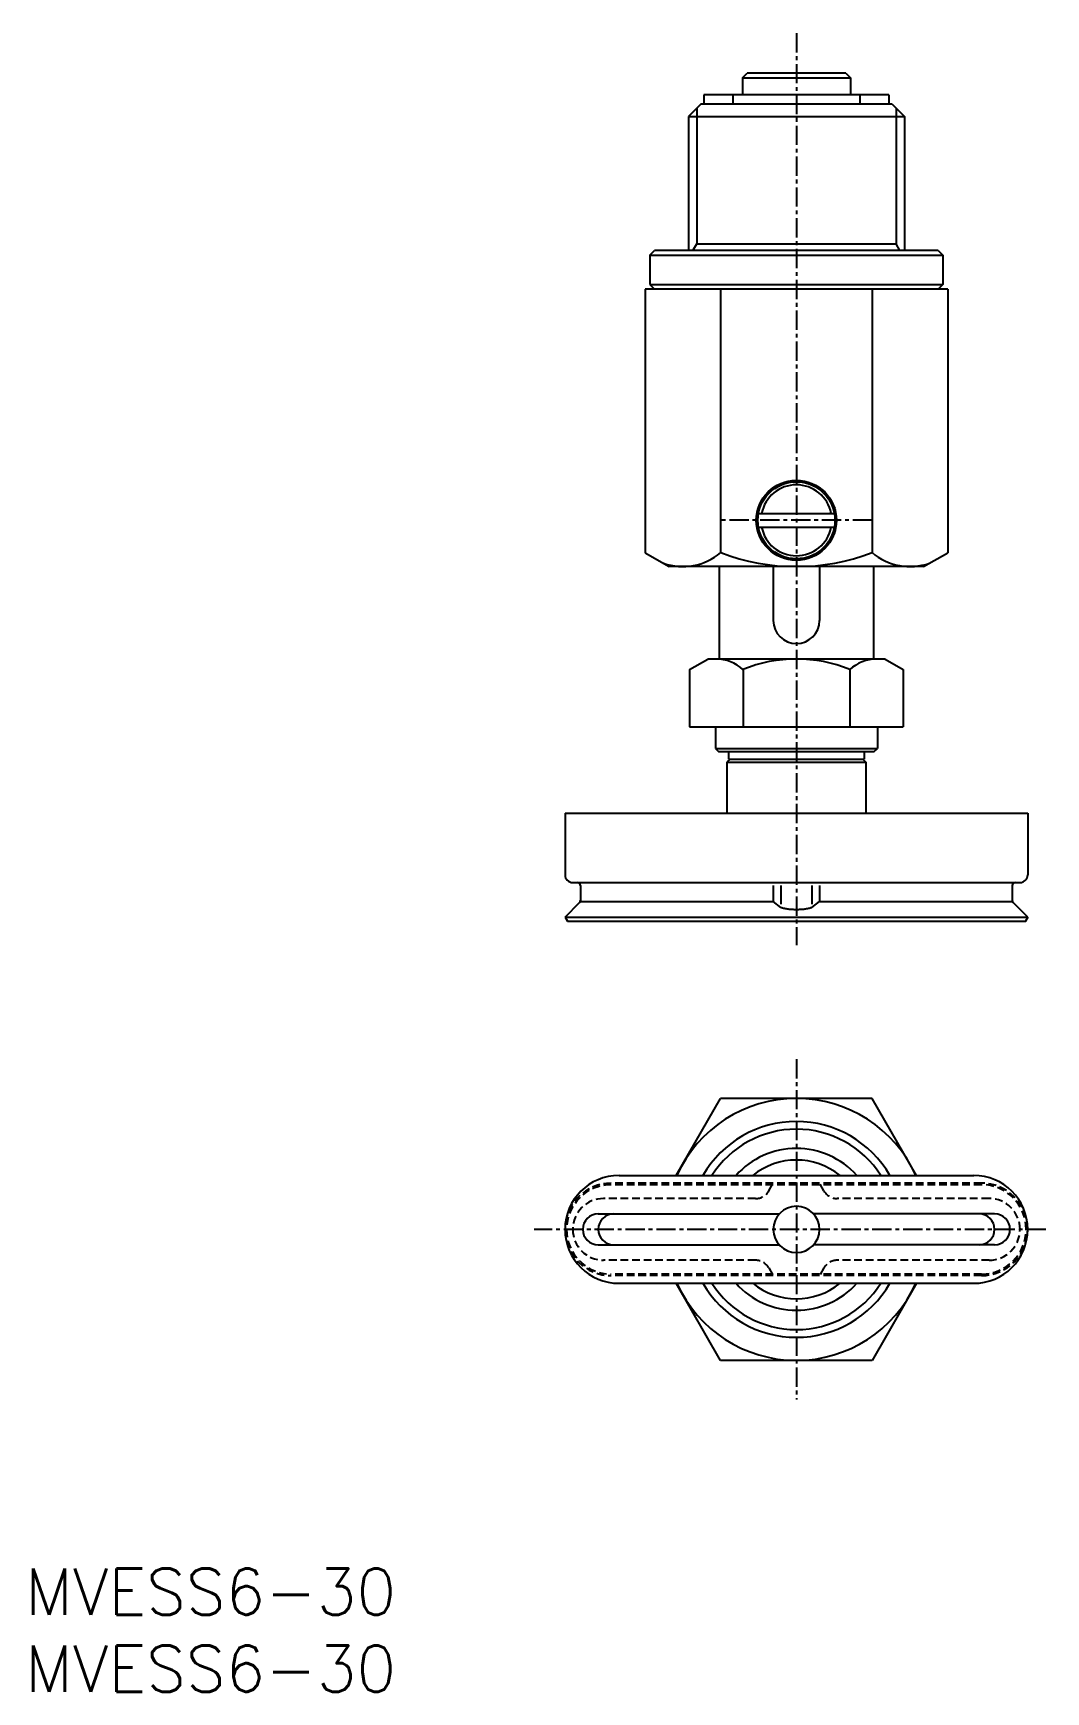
# Model space of a CAD drawing. Extents: x 1 to 66, y 0 to 108.
import ezdxf

# ---------------------------------------------------------------- set-up
doc = ezdxf.new("R2010")
doc.units = 0
doc.linetypes.add('CENTER', pattern=[2, 1.25, -0.25, 0.25, -0.25])
doc.linetypes.add('DASHED', pattern=[0.75, 0.5, -0.25])
doc.layers.get('0').update_dxf_attribs({"linetype": 'CONTINUOUS'})
doc.layers.add('CENTER', color=1, linetype='CENTER')
doc.styles.get("Standard").update_dxf_attribs({"font": 'txt.shx'})

# ---------------------------------------------------------------- blocks, each defined once
blk = doc.blocks.new('*U8')
at = {"color": 7, "linetype": 'CONTINUOUS'}
blk.add_text('MVESS6-30', height=3, dxfattribs=at).set_placement((0, 0))
blk = doc.blocks.new('*U9')
at = {"color": 7, "linetype": 'CONTINUOUS'}
blk.add_text('MVESS6-30', height=3, dxfattribs=at).set_placement((0, 5))

msp = doc.modelspace()

# ---------------------------------------------------------------- linework, layer by layer
at = {"color": 7, "linetype": 'CONTINUOUS'}
for p, q in [((46.5, 104.7), (46.8, 105)), ((46.5, 104.7), (46.5, 103.6)), ((46.5, 104.7), (53.5, 104.7)), ((53.2, 105), (46.8, 105)), ((53.2, 105), (53.5, 104.7)), ((53.5, 104.7), (53.5, 103.6)), ((56, 103.6), (44, 103.6)), ((44, 103.6), (44, 103)), ((45.89, 103.6), (45.89, 103)), ((54.11, 103.6), (54.11, 103)), ((56, 103.6), (56, 103)), ((43.8, 103), (43, 102.2)), ((43.54, 102.74), (43.54, 93.94)), ((56.2, 103), (43.8, 103)), ((56.2, 103), (57, 102.2)), ((56.46, 102.74), (56.46, 93.94)), ((43, 102.2), (43, 93.5)), ((43, 102.2), (57, 102.2)), ((57, 102.2), (57, 93.5)), ((43.29, 93.5), (43.54, 93.94)), ((43.54, 93.94), (56.46, 93.94)), ((56.71, 93.5), (56.46, 93.94)), ((40.5, 93.2), (40.8, 93.5)), ((40.5, 93.2), (40.5, 91.3)), ((40.5, 93.2), (59.5, 93.2)), ((59.2, 93.5), (40.8, 93.5)), ((59.2, 93.5), (59.5, 93.2)), ((59.5, 93.2), (59.5, 91.3)), ((59.81, 91), (40.19, 91)), ((40.19, 91), (40.19, 73.9)), ((40.5, 91.3), (40.8, 91)), ((40.5, 91.3), (59.5, 91.3)), ((45.09, 91), (45.09, 73.9)), ((54.91, 91), (54.91, 73.9)), ((59.5, 91.3), (59.2, 91)), ((59.81, 91), (59.81, 73.9)), ((47.54, 76.45), (52.46, 76.45)), ((47.54, 75.55), (52.46, 75.55)), ((40.19, 73.9), (41.75, 73)), ((58.25, 73), (59.81, 73.9)), ((58.25, 73), (41.75, 73)), ((45, 73), (45, 67)), ((48.5, 73), (48.5, 69.5)), ((51.5, 73), (51.5, 69.5)), ((55, 73), (55, 67)), ((43.07, 66.32), (44.25, 67)), ((55.75, 67), (44.25, 67)), ((55.75, 67), (56.93, 66.32)), ((43.07, 66.32), (43.07, 62.6)), ((46.54, 66.32), (46.54, 62.6)), ((53.46, 66.32), (53.46, 62.6)), ((56.93, 66.32), (56.93, 62.6)), ((43.07, 62.6), (56.93, 62.6)), ((44.75, 62.6), (44.75, 61.2)), ((55.25, 62.6), (55.25, 61.2)), ((44.75, 61.2), (55.25, 61.2)), ((44.75, 61.2), (44.95, 61)), ((44.95, 61), (55.05, 61)), ((45.7, 60.5), (45.5, 60.3)), ((45.5, 60.3), (45.5, 57)), ((45.5, 60.3), (54.5, 60.3)), ((45.6, 61), (45.6, 60.5)), ((45.6, 60.5), (54.4, 60.5)), ((54.3, 60.5), (54.5, 60.3)), ((54.4, 61), (54.4, 60.5)), ((54.5, 60.3), (54.5, 57)), ((55.05, 61), (55.25, 61.2)), ((35, 57), (35, 53)), ((35, 57), (65, 57)), ((65, 57), (65, 53)), ((35.5, 52.5), (64.5, 52.5)), ((36, 52.3), (36, 51.34)), ((48.5, 52.3), (48.5, 51.26)), ((49, 52.3), (49, 51.1)), ((51, 52.3), (51, 51.1)), ((51.5, 52.3), (51.5, 51.26)), ((64, 52.3), (64, 51.34)), ((35, 50.26), (35.94, 51.2)), ((36, 51.26), (48.5, 51.26)), ((49, 50.89), (48.5, 51.26)), ((51, 50.89), (51.5, 51.26)), ((51.5, 51.26), (64, 51.26)), ((65, 50.26), (64.06, 51.2)), ((35, 50.26), (65, 50.26)), ((35, 50.26), (35.15, 50)), ((35.15, 50), (64.85, 50)), ((65, 50.26), (64.85, 50)), ((42.21, 33.5), (45.09, 38.5)), ((54.91, 38.5), (45.09, 38.5)), ((57.79, 33.5), (54.91, 38.5)), ((38.5, 33.5), (61.5, 33.5)), ((38.5, 26.5), (61.5, 26.5)), ((45.09, 21.5), (42.21, 26.5)), ((57.79, 26.5), (54.91, 21.5)), ((54.91, 21.5), (45.09, 21.5))]:
    msp.add_line(p, q, dxfattribs=at)
at = {"color": 3, "linetype": 'DASHED'}
for p, q in [((62, 33), (38, 33)), ((62, 32.9), (38, 32.9)), ((48.21, 32.5), (48.5, 33)), ((51.79, 32.5), (51.5, 33)), ((47.35, 32), (37.5, 32)), ((62.5, 32), (52.65, 32)), ((47.35, 28), (37.5, 28)), ((62.5, 28), (52.65, 28)), ((62, 27.1), (38, 27.1)), ((62, 27), (38, 27)), ((48.21, 27.5), (48.5, 27)), ((51.79, 27.5), (51.5, 27))]:
    msp.add_line(p, q, dxfattribs=at)
at = {"color": 3, "linetype": 'CONTINUOUS'}
for p, q in [((37.15, 31), (48.88, 31)), ((62.85, 31), (51.12, 31)), ((37.15, 29), (48.88, 29)), ((62.85, 29), (51.12, 29))]:
    msp.add_line(p, q, dxfattribs=at)
at = {"color": 7, "linetype": 'CONTINUOUS'}
msp.add_lwpolyline([(49, 50.89, 0.022808), (49.11, 50.86, 0.022808), (49.22, 50.83, 0.022808), (49.34, 50.81, 0.022808), (49.46, 50.79, 0.022808), (49.59, 50.78, 0.022808), (49.73, 50.77, 0.022808), (49.86, 50.76, 0.022808), (50, 50.76, 0.022808), (50.14, 50.76, 0.022808), (50.27, 50.77, 0.022808), (50.41, 50.78, 0.022808), (50.54, 50.79, 0.022808), (50.66, 50.81, 0.022808), (50.78, 50.83, 0.022808), (50.89, 50.86, 0.022808), (51, 50.89, -1)], format="xyb", dxfattribs=at)
for radius in [2.6, 2.5]:
    msp.add_circle((50, 76), radius, dxfattribs=at)
for centre, radius, start, end in [((50, 76), 2.3, 11.2828, 168.7172), ((50, 76), 2.3, 191.2828, 348.7172), ((42.64, 76.78), 3.78, 250.4299, 310.4299), ((50, 86.78), 13.78, 249.1359, 290.8641), ((57.36, 76.78), 3.78, 229.5701, 289.5701), ((50, 69.5), 1.5, 180, 0), ((44.8, 64.45), 2.55, 47.1167, 90), ((50, 57.84), 9.16, 67.7807, 112.2193), ((55.2, 64.45), 2.55, 90, 132.8833), ((35.5, 53), 0.5, 180, 270), ((64.5, 53), 0.5, 270, 0), ((35.8, 52.3), 0.2, 0, 90), ((64.2, 52.3), 0.2, 90, 180), ((35.8, 51.34), 0.2, 315, 0), ((64.2, 51.34), 0.2, 180, 225), ((50, 30), 8.5, 24.3157, 155.6843), ((50, 30), 7, 30, 150), ((50, 30), 6.5, 32.579, 147.421), ((50, 30), 5.25, 41.8103, 138.1897), ((50, 30), 4.5, 51.0576, 128.9424), ((38.5, 30), 3.5, 90, 180), ((61.5, 30), 3.5, 0, 90), ((50, 30), 1.5, 0, 180), ((38.5, 30), 3.5, 180, 270), ((50, 30), 1.5, 180, 0), ((61.5, 30), 3.5, 270, 0), ((50, 30), 8.5, 204.3157, 335.6843), ((50, 30), 7, 210, 330), ((50, 30), 6.5, 212.579, 327.421), ((50, 30), 5.25, 221.8103, 318.1897), ((50, 30), 4.5, 231.0576, 308.9424)]:
    msp.add_arc(centre, radius, start, end, dxfattribs=at)
at = {"color": 3, "linetype": 'DASHED'}
for centre, radius, start, end in [((38, 30), 3, 90, 180), ((38, 30), 2.9, 90, 180), ((47.35, 33), 1, 270, 330), ((52.65, 33), 1, 210, 270), ((62, 30), 3, 0, 90), ((62, 30), 2.9, 0, 90), ((37.5, 30), 2, 90, 180), ((62.5, 30), 2, 0, 90), ((38, 30), 3, 180, 270), ((38, 30), 2.9, 180, 270), ((37.5, 30), 2, 180, 270), ((62, 30), 3, 270, 0), ((62, 30), 2.9, 270, 0), ((62.5, 30), 2, 270, 0), ((47.35, 27), 1, 30, 90), ((52.65, 27), 1, 90, 150)]:
    msp.add_arc(centre, radius, start, end, dxfattribs=at)
at = {"color": 3, "linetype": 'CONTINUOUS'}
for centre, start, end in [((37.15, 30), 90, 180), ((38.15, 30), 90, 180), ((61.85, 30), 0, 90), ((62.85, 30), 0, 90), ((37.15, 30), 180, 270), ((38.15, 30), 180, 270), ((61.85, 30), 270, 0), ((62.85, 30), 270, 0)]:
    msp.add_arc(centre, 1, start, end, dxfattribs=at)
at = {"color": 7, "linetype": 'CONTINUOUS'}
for p in [(50, 50), (64.85, 50)]:
    msp.add_point(p, dxfattribs=at)
at = {"layer": 'CENTER', "color": 1, "linetype": 'CENTER'}
for p, q in [((50, 107.6), (50, 48.43)), ((54.91, 76), (45.09, 76)), ((50, 41.04), (50, 18.96)), ((66.17, 30), (33, 30))]:
    msp.add_line(p, q, dxfattribs=at)

# ---------------------------------------------------------------- block references
at = {"color": 7, "linetype": 'CONTINUOUS'}
for name in ['*U9', '*U8']:
    msp.add_blockref(name, (0, 0), dxfattribs=at)

doc.saveas('drawing.dxf')
